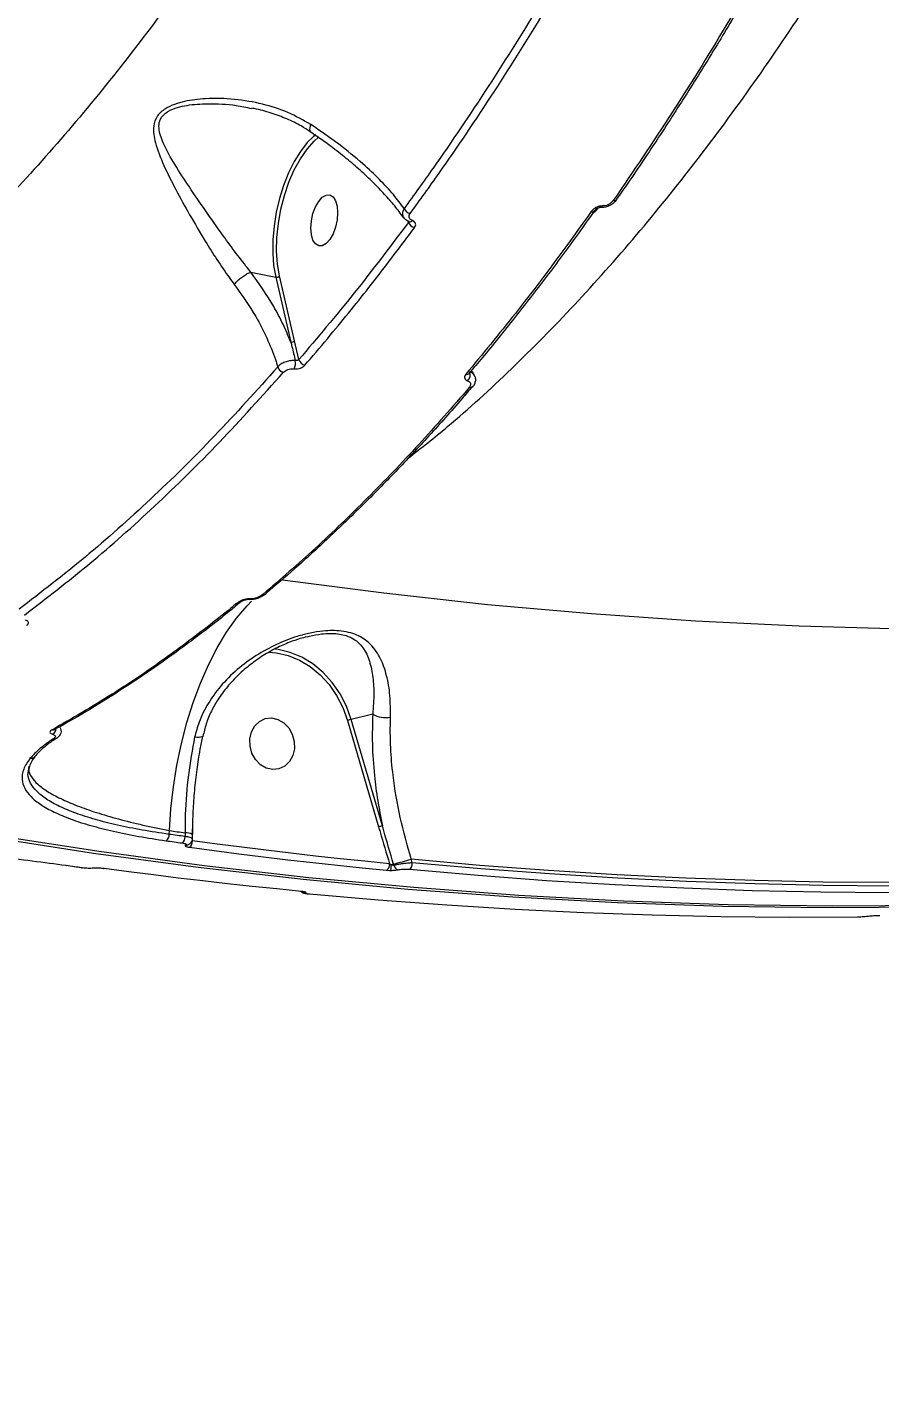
# Model space of a CAD drawing. Header units: millimetres. Extents: x -8422 to 28150, y -6982 to 5510.
# Drawn here: x 2695 to 2842.4, y 910.1 to 1146.4 of the extents above; entities that cross this region are included whole.
import ezdxf

# ---------------------------------------------------------------- set-up
doc = ezdxf.new("R2010")
doc.units = ezdxf.units.MM
doc.layers.add('DIKOM_ОБЪЕКТ', color=7, linetype='Continuous')
doc.layers.add('DIKOM_РАЗМЕР_ОБЪЕКТА', color=7, linetype='Continuous')
doc.styles.add('style1', font='arial.ttf', dxfattribs={"width": 0.8})
doc.dimstyles.new('1-50', dxfattribs={"dimtxt": 300, "dimasz": 200, "dimexe": 100, "dimexo": 0, "dimgap": 100, "dimtad": 1, "dimdec": 0, "dimtxsty": 'style1', "dimcen": 0, "dimclrd": 7, "dimclre": 7, "dimadec": 1, "dimazin": 2, "dimtfac": 1, "dimtdec": 0, "dimtmove": 1, "dimatfit": 3, "dimfxl": 0, "dimlwd": 25, "dimlwe": 18, "dimarcsym": 0})

# ---------------------------------------------------------------- blocks, each defined once
blk = doc.blocks.new('*D1')
at = {"layer": 'Defpoints', "color": 0, "transparency": 16777216}
for p in [(-5348.28, 1737.01), (6047.45, 1360.22), (6047.45, -3315.33)]:
    blk.add_point(p, dxfattribs=at)
at = {"layer": 'DIKOM_РАЗМЕР_ОБЪЕКТА', "color": 7, "lineweight": 18, "transparency": 16777216}
for p, q in [((-5348.28, 1737.01), (-5348.28, -3415.33)), ((6047.45, 1360.22), (6047.45, -3415.33))]:
    blk.add_line(p, q, dxfattribs=at)
at = {"layer": 'DIKOM_РАЗМЕР_ОБЪЕКТА', "color": 7, "lineweight": 25, "transparency": 16777216}
blk.add_line((-5148.28, -3315.33), (5847.45, -3315.33), dxfattribs=at)
at = {"layer": 'DIKOM_РАЗМЕР_ОБЪЕКТА', "color": 7, "transparency": 16777216}
for points in [[(-5148.28, -3282), (-5148.28, -3348.67), (-5348.28, -3315.33)], [(5847.45, -3282), (5847.45, -3348.67), (6047.45, -3315.33)]]:
    blk.add_solid(points, dxfattribs=at)
at = {"layer": 'DIKOM_РАЗМЕР_ОБЪЕКТА', "color": 0, "transparency": 16777216, "insert": (349.59, -3062.16), "char_height": 300, "attachment_point": 5, "style": 'style1'}
blk.add_mtext('11400', dxfattribs=at)

msp = doc.modelspace()

# ---------------------------------------------------------------- linework, layer by layer
at = {"layer": 'DIKOM_ОБЪЕКТ', "color": 7, "linetype": 'Continuous', "lineweight": 15}
for p, q in [((2760.72, 1112.98), (2760.9, 1112.69)), ((2733.64, 1104.09), (2737.93, 1103.21)), ((2741.21, 1092.22), (2738.6, 1103.42)), ((2737.93, 1103.21), (2740.54, 1092)), ((2741.95, 1088.96), (2741.21, 1092.22)), ((2771.44, 1086.59), (2771.44, 1086.6)), ((2772.02, 1084.29), (2772.05, 1084.33)), ((2750.35, 1026.55), (2755.73, 1008.14)), ((2754.73, 1027.67), (2751.01, 1026.74)), ((2756.39, 1008.33), (2751.01, 1026.74)), ((2700.09, 1023.53), (2700.04, 1023.5)), ((2725.24, 1023.83), (2725.23, 1023.82)), ((2696.25, 1020.35), (2696.24, 1020.33)), ((2695.18, 1017.89), (2695.19, 1017.98)), ((2719.49, 1006.86), (2719.55, 1007.51)), ((2722.25, 1007.14), (2722.25, 1006.48)), ((2723.48, 1006.83), (2723.48, 1006.84)), ((2723.48, 1006.83), (2723.48, 1006.08)), ((2723.53, 1006.61), (2723.48, 1006.61)), ((2723.53, 1006.61), (2723.53, 1007.8)), ((2723.53, 1005.73), (2723.53, 1006.61)), ((2761.57, 1001.93), (2761.38, 1002.6)), ((2704.36, 1001.07), (2701.6, 1001.45)), ((2701.6, 1001.45), (2701.68, 1001.45)), ((2704.36, 1001.07), (2704.43, 1001.07)), ((2708.17, 1000.94), (2708.26, 1000.94)), ((2758.38, 1001.5), (2758.31, 1001.72))]:
    msp.add_line(p, q, dxfattribs=at)
at = {"layer": 'DIKOM_ОБЪЕКТ', "color": 7, "linetype": 'Continuous', "lineweight": 15, "flags": 128}
for points in [[(2744.45, 1127.56), (2743.37, 1126.47), (2742.21, 1124.97), (2741.12, 1123.21), (2740.14, 1121.23), (2739.29, 1119.08), (2738.57, 1116.8), (2738.02, 1114.43), (2737.64, 1112.04), (2737.44, 1109.67), (2737.42, 1107.38), (2737.58, 1105.21), (2737.93, 1103.21)], [(2738.6, 1103.42), (2738.25, 1105.47), (2738.1, 1107.71), (2738.14, 1110.07), (2738.39, 1112.5), (2738.82, 1114.95), (2739.44, 1117.35), (2740.22, 1119.64), (2741.15, 1121.78), (2742.21, 1123.7), (2743.37, 1125.36), (2744.59, 1126.73), (2745.36, 1127.4)], [(2744.81, 1127.87), (2744.59, 1127.68), (2744.45, 1127.56)], [(2744.01, 1111.7), (2744.11, 1112.95), (2744.38, 1114.2), (2744.81, 1115.36), (2745.37, 1116.32), (2746, 1117.02), (2746.66, 1117.4), (2747.29, 1117.42), (2747.85, 1117.08), (2748.28, 1116.42), (2748.55, 1115.48), (2748.65, 1114.34), (2748.55, 1113.1), (2748.28, 1111.85), (2747.85, 1110.69), (2747.29, 1109.72), (2746.66, 1109.03), (2746, 1108.65), (2745.37, 1108.63), (2744.81, 1108.96), (2744.38, 1109.63), (2744.11, 1110.57), (2744.01, 1111.7)], [(2794.45, 1115.52), (2794.41, 1115.44), (2794.37, 1115.38), (2794.32, 1115.32), (2794.28, 1115.29), (2794.23, 1115.26), (2794.18, 1115.25), (2794.17, 1115.25)], [(2796.92, 1116.62), (2796.93, 1116.64), (2796.95, 1116.67)], [(3058.72, 1065.13), (3041.37, 1061.22), (3023.95, 1057.68), (3006.44, 1054.49), (2988.87, 1051.68), (2971.24, 1049.22), (2953.54, 1047.14), (2935.79, 1045.42), (2918, 1044.07), (2900.16, 1043.09), (2882.28, 1042.48), (2864.38, 1042.24), (2846.45, 1042.37), (2828.5, 1042.87), (2810.54, 1043.73), (2792.57, 1044.97), (2774.59, 1046.57), (2756.62, 1048.54), (2738.66, 1050.88)], [(2719.55, 1007.51), (2719.8, 1011.29), (2720.23, 1015.08), (2720.84, 1018.85), (2721.62, 1022.56), (2722.57, 1026.18), (2723.68, 1029.68), (2724.93, 1033.02), (2726.32, 1036.17), (2727.83, 1039.11), (2729.45, 1041.8), (2731.17, 1044.23), (2732.97, 1046.37), (2733.77, 1047.21)], [(2736.71, 1038.39), (2738.07, 1038.27), (2740.09, 1037.79), (2742.05, 1036.98), (2743.91, 1035.86), (2745.63, 1034.44), (2747.16, 1032.76), (2748.47, 1030.86), (2749.55, 1028.78), (2750.35, 1026.55)], [(2751.01, 1026.74), (2750.18, 1029.03), (2749.08, 1031.18), (2747.72, 1033.14), (2746.14, 1034.87), (2744.37, 1036.34), (2742.46, 1037.5), (2740.43, 1038.33), (2738.35, 1038.82), (2737.57, 1038.91)], [(2741.14, 1022.94), (2741.16, 1021.67), (2740.88, 1020.47), (2740.3, 1019.44), (2739.49, 1018.66), (2738.5, 1018.19), (2737.41, 1018.07), (2736.31, 1018.32), (2735.3, 1018.9), (2734.44, 1019.78), (2733.83, 1020.88), (2733.49, 1022.12), (2733.46, 1023.39), (2733.75, 1024.59), (2734.32, 1025.62), (2735.14, 1026.4), (2736.13, 1026.87), (2737.22, 1026.99), (2738.31, 1026.74), (2739.33, 1026.16), (2740.18, 1025.28), (2740.8, 1024.18), (2741.14, 1022.94)], [(2725.23, 1023.82), (2725.23, 1023.81), (2725.13, 1023.72), (2724.94, 1023.66), (2724.67, 1023.63), (2724.32, 1023.62), (2723.91, 1023.65)], [(3056.45, 1021.62), (3048.32, 1019.59), (3030.84, 1015.52), (3013.28, 1011.8), (2995.64, 1008.44), (2977.93, 1005.44), (2960.16, 1002.8), (2942.32, 1000.52), (2924.43, 998.6), (2906.49, 997.04), (2888.5, 995.85), (2870.48, 995.02), (2852.42, 994.55), (2834.34, 994.45), (2816.23, 994.7), (2798.11, 995.33), (2779.97, 996.31), (2761.83, 997.66), (2743.68, 999.37), (2725.55, 1001.44), (2707.42, 1003.88), (2689.31, 1006.67), (2671.22, 1009.83), (2653.15, 1013.34)], [(2652.14, 1013.08), (2670.2, 1009.57), (2688.29, 1006.42), (2706.4, 1003.62), (2724.53, 1001.19), (2742.67, 999.12), (2760.81, 997.41), (2778.95, 996.06), (2797.09, 995.07), (2815.21, 994.45), (2833.32, 994.19), (2851.41, 994.3), (2869.46, 994.76), (2887.49, 995.6), (2905.47, 996.79), (2923.41, 998.35), (2941.3, 1000.26), (2959.14, 1002.54), (2976.91, 1005.19), (2994.62, 1008.19), (3012.26, 1011.55), (3029.82, 1015.27), (3047.3, 1019.34), (3052.05, 1020.51)], [(2722.25, 1006.48), (2721.9, 1006.53), (2721.56, 1006.58), (2721.22, 1006.62), (2720.87, 1006.67), (2720.53, 1006.72), (2720.18, 1006.77), (2719.84, 1006.82), (2719.49, 1006.86)], [(2719.55, 1007.51), (2719.89, 1007.46), (2720.23, 1007.42), (2720.56, 1007.37), (2720.9, 1007.32), (2721.24, 1007.28), (2721.57, 1007.23), (2721.91, 1007.18), (2722.25, 1007.14)], [(2718.97, 1005.76), (2719.31, 1005.71), (2719.66, 1005.66), (2720, 1005.62), (2720.35, 1005.57), (2720.69, 1005.52), (2721.03, 1005.47), (2721.38, 1005.42), (2721.72, 1005.38)], [(2723, 1004.62), (2727.27, 1004.06), (2731.53, 1003.51), (2735.8, 1002.99), (2740.06, 1002.48), (2744.33, 1002), (2748.6, 1001.53), (2752.87, 1001.09), (2757.13, 1000.67)], [(2757.63, 1001.78), (2753.37, 1002.2), (2749.1, 1002.64), (2744.84, 1003.11), (2740.58, 1003.59), (2736.31, 1004.1), (2732.05, 1004.62), (2727.79, 1005.16), (2723.53, 1005.73)], [(2761.38, 1002.6), (2773.26, 1001.56), (2785.14, 1000.67), (2797.01, 999.94), (2808.89, 999.37), (2820.75, 998.95), (2832.61, 998.68), (2844.47, 998.58), (2856.31, 998.63)], [(2856.31, 997.97), (2844.49, 997.92), (2832.66, 998.03), (2820.83, 998.29), (2808.98, 998.71), (2797.14, 999.28), (2785.28, 1000.01), (2773.43, 1000.89), (2761.57, 1001.93)], [(2704.43, 1001.07), (2704.09, 1001.12), (2703.75, 1001.16), (2703.4, 1001.21), (2703.06, 1001.26), (2702.71, 1001.31), (2702.37, 1001.35), (2702.02, 1001.4), (2701.68, 1001.45)], [(2706.51, 1001), (2706.5, 1001), (2706.35, 1001)], [(2742.39, 996.99), (2738.12, 997.42), (2733.85, 997.86), (2729.58, 998.32), (2725.32, 998.81), (2721.05, 999.31), (2716.79, 999.84), (2712.52, 1000.38), (2708.26, 1000.94)], [(2761.08, 1000.82), (2772.95, 999.78), (2784.81, 998.9), (2796.67, 998.17), (2808.53, 997.6), (2820.38, 997.18), (2832.23, 996.92), (2844.07, 996.81), (2855.9, 996.86)], [(2742.75, 996.93), (2742.8, 996.92), (2742.94, 996.91)], [(2838.61, 992.55), (2826.78, 992.5), (2814.94, 992.61), (2803.09, 992.87), (2791.24, 993.29), (2779.38, 993.86), (2767.52, 994.59), (2755.66, 995.47), (2743.79, 996.51)]]:
    msp.add_lwpolyline(points, dxfattribs=at)
at = {"layer": 'DIKOM_ОБЪЕКТ', "color": 7, "linetype": 'Continuous', "lineweight": 15}
for centre, radius, start, end in [((2796.51, 1117), 0.556, 251.3602, 317.5964), ((2761.53, 1115.66), 1.48, 202.6665, 257.3956), ((2761.16, 1113.31), 0.522, 258.5705, 323.5811), ((2792.68, 1115.06), 0.546, 250.8436, 320.8869), ((2762.26, 1113.19), 1.45, 199.9615, 257.6749), ((2738.07, 1103.92), 0.728, 258.8627, 316.6294), ((2740.68, 1092.72), 0.728, 258.8627, 316.6294), ((2739.6, 1088.09), 1.37, 196.916, 256.726), ((2739.17, 1088.37), 2.2, 332.7616, 10.9325), ((2743.27, 1089.3), 1.36, 194.74, 257.0388), ((2770.26, 1086.32), 1.35, 310.4391, 24.6863), ((2771.01, 1086.99), 0.584, 253.1391, 316.7803), ((2771.6, 1084.71), 0.59, 253.6211, 315.5267), ((2731.33, 1047.43), 0.656, 256.6611, 309.7783), ((2733.32, 1047.69), 0.212, 276.7678, 330.5482), ((2735.88, 1048.97), 0.639, 256.0862, 311.8684), ((2754.89, 1011.91), 15.33, 104.6706, 107.2407), ((2756.95, 1031.32), 4.27, 238.6795, 281.23), ((2699.39, 1025.61), 0.698, 257.9861, 299.3228), ((2698.77, 1025.24), 1.21, 297.2399, 356.3905), ((2699.64, 1024.14), 0.761, 260.0229, 301.5892), ((2695.5, 1020.87), 0.907, 264.4607, 324.089), ((2718.26, 1006.77), 1.24, 304.7886, 4.1932), ((2722.41, 1005.12), 2.02, 58.1367, 94.5974), ((2760.28, 993.5), 15.33, 104.6706, 107.2407), ((2721.02, 1006.39), 1.23, 304.835, 4.3527), ((2722.45, 1005.85), 0.857, 264.3575, 297.157), ((2722.31, 1005.63), 1.22, 304.5535, 4.6063), ((2736.5, 1083.13), 84.29, 284.995, 287.1638), ((2760.39, 1001.79), 1.19, 305.4501, 6.662), ((2756.45, 1001.64), 1.19, 305.0767, 6.6135), ((2751.87, 1001.43), 6.05, 352.4764, 1.73), ((2762.12, 987.41), 14.81, 104.9154, 106.4801), ((2759.34, 1001.7), 0.983, 191.7004, 256.3731), ((2743.16, 997.68), 0.932, 232.4035, 265.5611)]:
    msp.add_arc(centre, radius, start, end, dxfattribs=at)
for points, knots in [([(2760.8, 1071.88), (2763.09, 1073.67), (2769.1, 1078.37), (2778.73, 1087.22), (2789.65, 1098.25), (2800.3, 1110.24), (2810.66, 1123.07), (2820.7, 1136.66), (2830.58, 1151.25), (2840.27, 1166.82), (2849.72, 1183.33), (2858.73, 1200.44), (2867.27, 1218.06), (2875.34, 1236.12), (2883.08, 1254.9), (2890.42, 1274.37), (2897.35, 1294.48), (2903.72, 1314.8), (2909.51, 1335.25), (2914.73, 1355.76), (2919.46, 1376.64), (2923.66, 1397.85), (2927.32, 1419.31), (2930.34, 1440.57), (2932.74, 1461.57), (2934.54, 1482.23), (2935.75, 1502.89), (2936.36, 1523.47), (2936.35, 1543.89), (2935.75, 1562.31), (2934.77, 1578.82), (2933.86, 1588.54), (2933.41, 1593.41)], [0, 0, 0, 0, 0.021323, 0.055965, 0.090635, 0.125276, 0.158941, 0.192632, 0.226297, 0.260939, 0.29561, 0.330252, 0.363941, 0.397657, 0.431346, 0.466012, 0.500705, 0.535371, 0.569116, 0.602887, 0.636632, 0.671352, 0.706101, 0.740822, 0.774651, 0.808506, 0.842336, 0.877141, 0.911974, 0.946779, 0.973365, 1, 1, 1, 1]), ([(2834.54, 1485.57), (2833.9, 1478.68), (2832.6, 1464.9), (2829.91, 1444.09), (2826.64, 1423.06), (2822.73, 1401.86), (2818.19, 1380.56), (2813.12, 1359.62), (2807.55, 1339.13), (2801.51, 1319.11), (2794.92, 1299.25), (2787.76, 1279.64), (2780.05, 1260.33), (2771.96, 1241.75), (2763.53, 1223.96), (2754.78, 1206.97), (2745.6, 1190.52), (2735.98, 1174.68), (2725.96, 1159.53), (2715.74, 1145.4), (2705.36, 1132.3), (2694.87, 1120.25), (2684.1, 1109.04), (2673.08, 1098.76), (2661.83, 1089.48), (2650.6, 1081.37), (2639.42, 1074.45), (2628.32, 1068.69), (2617.14, 1064), (2605.92, 1060.46), (2594.67, 1058.08), (2584.44, 1057.03), (2575.19, 1056.92), (2569.69, 1057.46), (2566.94, 1057.73)], [0, 0, 0, 0, 0.031178, 0.062381, 0.093559, 0.125644, 0.157755, 0.18984, 0.22102, 0.252224, 0.283405, 0.31549, 0.347601, 0.379686, 0.410889, 0.442116, 0.473319, 0.505426, 0.537558, 0.569665, 0.60092, 0.632198, 0.663452, 0.69561, 0.727794, 0.759952, 0.791284, 0.82264, 0.853973, 0.886209, 0.918471, 0.950707, 0.97533, 1, 1, 1, 1]), ([(2801.65, 1182.42), (2798.78, 1177.05), (2793.05, 1166.3), (2784.04, 1150.9), (2774.76, 1136.09), (2766.75, 1124.22), (2761.83, 1117.4), (2760.16, 1115.08)], [0, 0, 0, 0, 0.220311, 0.440621, 0.663083, 0.885545, 1, 1, 1, 1]), ([(2761.2, 1114.21), (2762.88, 1116.53), (2767.78, 1123.32), (2775.75, 1135.13), (2785.02, 1149.91), (2794.08, 1165.38), (2799.89, 1176.26), (2802.79, 1181.7)], [0, 0, 0, 0, 0.114454, 0.334765, 0.555076, 0.777537, 1, 1, 1, 1]), ([(2835.37, 1182.15), (2832.32, 1176.29), (2826.22, 1164.56), (2816.6, 1147.8), (2806.67, 1131.63), (2799.78, 1121.53), (2796.34, 1116.47)], [0, 0, 0, 0, 0.248596, 0.49719, 0.748595, 1, 1, 1, 1]), ([(2835.91, 1182.32), (2835.4, 1181.32), (2833.33, 1177.21), (2829.6, 1170.17), (2824.7, 1161.2), (2819.7, 1152.44), (2814.62, 1143.88), (2809.45, 1135.51), (2804.19, 1127.38), (2800.01, 1121.1), (2797.56, 1117.62), (2796.9, 1116.7)], [0, 0, 0, 0, 0.041837, 0.171767, 0.301817, 0.431959, 0.562165, 0.692405, 0.822643, 0.952845, 1, 1, 1, 1]), ([(2744, 1129.6), (2742.71, 1130.34), (2740.08, 1131.84), (2735.6, 1133.24), (2730.8, 1134.07), (2726.22, 1134.19), (2722.73, 1133.77), (2720.4, 1133.13), (2718.71, 1132.35), (2717.28, 1131.09), (2716.75, 1129.48), (2716.8, 1127.9), (2717.27, 1125.67), (2718.54, 1122.53), (2720.61, 1118.39), (2723.03, 1114), (2725.44, 1109.9), (2727.77, 1106.21), (2729.46, 1103.71), (2730.48, 1102.34), (2730.76, 1101.97)], [0, 0, 0, 0, 0.070404, 0.142703, 0.21956, 0.297965, 0.355593, 0.384866, 0.414967, 0.449122, 0.488679, 0.517262, 0.546522, 0.624021, 0.703698, 0.782812, 0.864005, 0.920468, 0.978413, 1, 1, 1, 1]), ([(2733.64, 1104.09), (2733.64, 1104.09), (2733.35, 1104.43), (2732.32, 1105.73), (2730.53, 1108.06), (2728.05, 1111.48), (2725.38, 1115.27), (2722.66, 1119.3), (2720.16, 1123.09), (2718.61, 1125.97), (2717.87, 1128.03), (2717.66, 1129.31), (2717.84, 1130.28), (2718.32, 1131.12), (2718.83, 1131.59), (2719.76, 1132.15), (2720.91, 1132.6), (2723.18, 1133.07), (2726.61, 1133.28), (2730.37, 1133.11), (2732.85, 1132.57), (2733.71, 1132.38)], [0, 0, 0, 0, 0.00004, 0.026313, 0.097133, 0.168044, 0.268209, 0.368503, 0.465667, 0.56257, 0.596704, 0.630706, 0.664677, 0.675068, 0.705649, 0.712915, 0.747287, 0.781892, 0.85182, 0.948344, 1, 1, 1, 1]), ([(2743.9, 1128.37), (2743.38, 1128.7), (2742.11, 1129.55), (2739.84, 1130.62), (2737.13, 1131.62), (2735.06, 1132.22), (2733.89, 1132.41), (2733.73, 1132.44)], [0, 0, 0, 0, 0.168435, 0.419653, 0.682546, 0.954679, 1, 1, 1, 1]), ([(2744, 1129.6), (2743.99, 1129.56), (2743.9, 1129.33), (2743.79, 1128.93), (2743.78, 1128.55), (2743.89, 1128.47), (2743.93, 1128.44)], [0, 0, 0, 0, 0.065671, 0.410031, 0.783414, 1, 1, 1, 1]), ([(2760.16, 1115.08), (2759.56, 1115.88), (2758.32, 1117.54), (2755.92, 1120.12), (2752.82, 1123.05), (2748.91, 1126.26), (2745.65, 1128.48), (2744, 1129.6)], [0, 0, 0, 0, 0.166544, 0.34555, 0.526757, 0.760782, 1, 1, 1, 1]), ([(2760.03, 1113.5), (2759.79, 1113.85), (2759.11, 1114.83), (2757.71, 1116.52), (2755.86, 1118.54), (2753.76, 1120.61), (2751.42, 1122.7), (2748.87, 1124.78), (2746.36, 1126.68), (2744.63, 1127.86), (2743.88, 1128.37)], [0, 0, 0, 0, 0.073679, 0.20689, 0.34212, 0.478946, 0.616819, 0.755137, 0.893109, 1, 1, 1, 1]), ([(2794.45, 1115.52), (2794.29, 1115.52), (2793.96, 1115.51), (2793.43, 1115.32), (2792.93, 1115.02), (2792.64, 1114.73), (2792.52, 1114.56), (2792.5, 1114.54)], [0, 0, 0, 0, 0.214768, 0.42593, 0.681719, 0.964178, 1, 1, 1, 1]), ([(2794.16, 1115.25), (2794.16, 1115.25), (2794.14, 1115.25), (2794.08, 1115.25), (2793.96, 1115.24), (2793.81, 1115.2), (2793.61, 1115.12), (2793.38, 1114.99), (2793.19, 1114.82), (2793.13, 1114.74), (2793.11, 1114.7)], [0, 0, 0, 0, 0.005334, 0.07668, 0.150845, 0.258099, 0.393483, 0.581289, 0.829011, 1, 1, 1, 1]), ([(2796.91, 1116.63), (2796.88, 1116.57), (2796.69, 1116.27), (2796.18, 1115.83), (2795.4, 1115.42), (2794.7, 1115.22), (2794.3, 1115.27), (2794.17, 1115.28)], [0, 0, 0, 0, 0.065143, 0.362209, 0.624071, 0.874907, 1, 1, 1, 1]), ([(2796.34, 1116.47), (2796.19, 1116.3), (2795.95, 1116.01), (2795.43, 1115.71), (2794.92, 1115.53), (2794.61, 1115.52), (2794.45, 1115.52)], [0, 0, 0, 0, 0.329227, 0.579773, 0.788605, 1, 1, 1, 1]), ([(2760.16, 1115.08), (2760.12, 1115.01), (2759.96, 1114.74), (2759.85, 1114.26), (2759.89, 1113.79), (2760.06, 1113.6), (2760.1, 1113.55)], [0, 0, 0, 0, 0.130817, 0.509098, 0.876895, 1, 1, 1, 1]), ([(2761.06, 1112.81), (2761.02, 1112.82), (2760.75, 1112.89), (2760.39, 1113.11), (2760.19, 1113.41), (2760.13, 1113.5)], [0, 0, 0, 0, 0.095403, 0.698706, 1, 1, 1, 1]), ([(2761.58, 1113), (2761.46, 1113.05), (2761.22, 1113.16), (2761.03, 1113.43), (2760.99, 1113.75), (2761.07, 1114.02), (2761.18, 1114.17), (2761.2, 1114.21)], [0, 0, 0, 0, 0.225692, 0.451335, 0.6802, 0.917554, 1, 1, 1, 1]), ([(2761.95, 1111.77), (2761.98, 1111.81), (2762.09, 1111.96), (2762.18, 1112.23), (2762.13, 1112.56), (2761.93, 1112.83), (2761.7, 1112.94), (2761.58, 1113)], [0, 0, 0, 0, 0.082531, 0.321688, 0.551336, 0.775618, 1, 1, 1, 1]), ([(2792.5, 1114.54), (2792.19, 1114.1), (2790.63, 1111.9), (2786.3, 1105.91), (2779.42, 1096.82), (2773.7, 1089.9), (2770.84, 1086.43)], [0, 0, 0, 0, 0.044144, 0.220721, 0.610015, 1, 1, 1, 1]), ([(2793.09, 1114.72), (2792.14, 1113.38), (2789.39, 1109.48), (2784.79, 1103.28), (2779.27, 1096.15), (2774.81, 1090.6), (2772.18, 1087.51), (2771.42, 1086.62)], [0, 0, 0, 0, 0.134427, 0.38937, 0.643688, 0.897285, 1, 1, 1, 1]), ([(2792.7, 1114.19), (2792.85, 1114.29), (2793.28, 1114.62), (2793.57, 1114.95), (2793.77, 1115.18)], [0, 0, 0, 0, 0.330487, 1, 1, 1, 1]), ([(2760.9, 1112.69), (2757.79, 1108.56), (2751.55, 1100.29), (2745.15, 1092.74), (2741.95, 1088.96)], [0, 0, 0, 0, 0.499449, 1, 1, 1, 1]), ([(2742.96, 1087.98), (2743.29, 1088.36), (2744.92, 1090.25), (2748.94, 1095.02), (2754.97, 1102.47), (2759.62, 1108.67), (2761.95, 1111.77)], [0, 0, 0, 0, 0.050767, 0.253848, 0.626695, 1, 1, 1, 1]), ([(2761.01, 1112.81), (2761.01, 1112.8), (2761.01, 1112.76), (2760.96, 1112.72), (2760.91, 1112.7), (2760.9, 1112.69)], [0, 0, 0, 0, 0.251522, 0.805214, 1, 1, 1, 1]), ([(2761.07, 1112.79), (2761.07, 1112.79), (2761.08, 1112.78), (2761.06, 1112.79), (2761.05, 1112.8)], [0, 0, 0, 0, 0.164255, 1, 1, 1, 1]), ([(2730.76, 1101.97), (2730.78, 1102), (2730.88, 1102.12), (2731.15, 1102.43), (2731.66, 1102.9), (2732.34, 1103.41), (2733.04, 1103.85), (2733.44, 1104.01), (2733.64, 1104.09)], [0, 0, 0, 0, 0.035237, 0.154082, 0.365549, 0.577029, 0.788505, 1, 1, 1, 1]), ([(2733.64, 1104.09), (2733.64, 1104.09), (2733.64, 1104.09), (2733.64, 1104.09), (2733.64, 1104.09)], [0, 0, 0, 0, 0.663571, 1, 1, 1, 1]), ([(2740.54, 1092), (2740.11, 1093.02), (2739.26, 1095.07), (2737.12, 1099.15), (2735.03, 1102.12), (2733.64, 1104.09)], [0, 0, 0, 0, 0.250401, 0.502862, 1, 1, 1, 1]), ([(2730.76, 1101.97), (2732.07, 1100.12), (2734.23, 1097.07), (2736.46, 1092.68), (2737.64, 1089.77), (2738.16, 1088.11), (2738.29, 1087.69)], [0, 0, 0, 0, 0.395786, 0.651636, 0.910998, 1, 1, 1, 1]), ([(2740.54, 1092), (2740.61, 1091.74), (2740.88, 1090.67), (2741.14, 1089.6), (2741.33, 1088.79)], [0, 0, 0, 0, 0.243604, 1, 1, 1, 1]), ([(2738.29, 1087.69), (2734.66, 1083.65), (2727.4, 1075.58), (2716.26, 1064.66), (2704.99, 1054.58), (2697.37, 1048.74), (2693.56, 1045.82)], [0, 0, 0, 0, 0.248597, 0.497194, 0.748597, 1, 1, 1, 1]), ([(2741.33, 1088.79), (2741.27, 1088.79), (2740.95, 1088.81), (2740.33, 1088.76), (2739.51, 1088.54), (2738.77, 1088.17), (2738.45, 1087.85), (2738.29, 1087.69)], [0, 0, 0, 0, 0.05423, 0.291109, 0.527655, 0.763751, 1, 1, 1, 1]), ([(2739.29, 1086.76), (2739.38, 1086.85), (2739.58, 1087.03), (2740.02, 1087.24), (2740.52, 1087.37), (2740.9, 1087.39), (2741.09, 1087.37), (2741.13, 1087.37)], [0, 0, 0, 0, 0.236373, 0.472586, 0.709158, 0.945869, 1, 1, 1, 1]), ([(2741.13, 1087.37), (2741.16, 1087.36), (2741.35, 1087.35), (2741.73, 1087.36), (2742.23, 1087.49), (2742.67, 1087.7), (2742.86, 1087.88), (2742.96, 1087.98)], [0, 0, 0, 0, 0.05355, 0.289792, 0.526351, 0.763116, 1, 1, 1, 1]), ([(2741.95, 1088.96), (2741.92, 1088.93), (2741.85, 1088.87), (2741.7, 1088.82), (2741.53, 1088.78), (2741.41, 1088.78), (2741.34, 1088.79), (2741.33, 1088.79)], [0, 0, 0, 0, 0.237109, 0.474204, 0.710731, 0.946606, 1, 1, 1, 1]), ([(2771.82, 1087.08), (2771.86, 1086.99), (2771.99, 1086.74), (2772.17, 1086.46), (2772.29, 1086.27)], [0, 0, 0, 0, 0.342752, 1, 1, 1, 1]), ([(2694.46, 1044.79), (2698.23, 1047.69), (2705.78, 1053.47), (2717.04, 1063.52), (2728.24, 1074.48), (2735.61, 1082.67), (2739.29, 1086.76)], [0, 0, 0, 0, 0.248597, 0.497193, 0.748596, 1, 1, 1, 1]), ([(2770.84, 1086.43), (2770.82, 1086.4), (2770.71, 1086.26), (2770.6, 1086.01), (2770.62, 1085.71), (2770.8, 1085.45), (2771.02, 1085.35), (2771.14, 1085.3)], [0, 0, 0, 0, 0.073321, 0.322473, 0.555055, 0.777332, 1, 1, 1, 1]), ([(2771.14, 1085.3), (2771.25, 1085.24), (2771.48, 1085.13), (2771.65, 1084.88), (2771.68, 1084.57), (2771.57, 1084.31), (2771.46, 1084.17), (2771.43, 1084.14)], [0, 0, 0, 0, 0.221092, 0.441829, 0.674489, 0.92508, 1, 1, 1, 1]), ([(2771.44, 1086.59), (2771.43, 1086.58), (2771.41, 1086.56), (2771.42, 1086.57), (2771.42, 1086.58)], [0, 0, 0, 0, 0.533306, 1, 1, 1, 1]), ([(2772.24, 1086.27), (2772.18, 1086.38), (2772.06, 1086.59), (2771.8, 1086.72), (2771.66, 1086.78)], [0, 0, 0, 0, 0.486383, 1, 1, 1, 1]), ([(2772.24, 1086.27), (2772.28, 1086.22), (2772.46, 1085.99), (2772.53, 1085.46), (2772.38, 1084.84), (2772.19, 1084.44), (2772.02, 1084.3), (2772.02, 1084.29)], [0, 0, 0, 0, 0.087176, 0.406394, 0.692029, 0.996076, 1, 1, 1, 1]), ([(2771.43, 1084.14), (2768.52, 1080.81), (2762.7, 1074.14), (2753.81, 1064.92), (2744.83, 1056.22), (2738.76, 1050.97), (2735.73, 1048.35)], [0, 0, 0, 0, 0.249097, 0.498194, 0.749097, 1, 1, 1, 1]), ([(2772, 1084.36), (2771.39, 1083.63), (2768.89, 1080.67), (2764.46, 1075.74), (2758.71, 1069.58), (2752.92, 1063.7), (2747.08, 1058.09), (2741.54, 1053.01), (2737.92, 1049.94), (2736.28, 1048.54)], [0, 0, 0, 0, 0.053161, 0.215194, 0.377348, 0.53959, 0.701881, 0.864177, 1, 1, 1, 1]), ([(2731.17, 1046.79), (2730.83, 1046.51), (2729.13, 1045.12), (2724.7, 1041.6), (2717.86, 1036.53), (2708.91, 1030.48), (2702.7, 1026.92), (2699.24, 1024.93)], [0, 0, 0, 0, 0.032166, 0.160835, 0.418396, 0.675956, 1, 1, 1, 1]), ([(2731.73, 1046.94), (2731.26, 1046.55), (2728.82, 1044.5), (2724.4, 1041.09), (2718.47, 1036.73), (2712.54, 1032.68), (2706.61, 1028.95), (2702.33, 1026.41), (2700.04, 1025.19), (2699.72, 1025.03)], [0, 0, 0, 0, 0.044326, 0.230372, 0.415982, 0.600944, 0.785435, 0.970275, 1, 1, 1, 1]), ([(2733.51, 1047.58), (2733.48, 1047.59), (2733.33, 1047.6), (2732.99, 1047.58), (2732.5, 1047.48), (2731.8, 1047.23), (2731.43, 1046.97), (2731.17, 1046.79)], [0, 0, 0, 0, 0.034937, 0.162036, 0.33627, 0.559163, 1, 1, 1, 1]), ([(2733.42, 1047.46), (2733.42, 1047.47), (2733.42, 1047.47), (2733.38, 1047.47), (2733.31, 1047.48), (2733.21, 1047.48), (2733.08, 1047.47), (2732.87, 1047.44), (2732.57, 1047.36), (2732.18, 1047.21), (2731.88, 1047.03), (2731.76, 1046.94), (2731.74, 1046.91)], [0, 0, 0, 0, 0.028788, 0.056702, 0.091803, 0.130302, 0.182009, 0.260823, 0.386551, 0.590969, 0.906466, 1, 1, 1, 1]), ([(2736.27, 1048.48), (2736.21, 1048.43), (2735.95, 1048.19), (2735.39, 1047.88), (2734.61, 1047.6), (2733.91, 1047.45), (2733.51, 1047.49), (2733.35, 1047.5)], [0, 0, 0, 0, 0.089359, 0.395432, 0.642777, 0.86211, 1, 1, 1, 1]), ([(2735.73, 1048.35), (2735.49, 1048.18), (2735.13, 1047.92), (2734.46, 1047.69), (2734, 1047.59), (2733.68, 1047.57), (2733.54, 1047.58), (2733.51, 1047.58)], [0, 0, 0, 0, 0.445607, 0.662338, 0.836486, 0.96573, 1, 1, 1, 1]), ([(2694.86, 1043), (2694.93, 1043.06), (2695.09, 1043.19), (2695.19, 1043.4), (2695.15, 1043.61), (2694.98, 1043.79), (2694.76, 1043.87), (2694.65, 1043.91)], [0, 0, 0, 0, 0.182547, 0.423799, 0.627452, 0.813432, 1, 1, 1, 1]), ([(2757.78, 1027.13), (2757.78, 1028.4), (2757.78, 1031), (2757.2, 1034.35), (2756.16, 1037.31), (2754.63, 1039.62), (2752.76, 1041.03), (2750.94, 1041.73), (2748.93, 1042.13), (2746.49, 1042.12), (2743.9, 1041.7), (2741.16, 1040.98), (2737.98, 1039.74), (2734.49, 1037.82), (2731.2, 1035.41), (2728.41, 1032.63), (2726.18, 1029.56), (2724.68, 1026.58), (2724.14, 1024.53), (2723.91, 1023.65)], [0, 0, 0, 0, 0.074759, 0.15191, 0.227391, 0.305177, 0.36885, 0.401039, 0.434329, 0.490457, 0.527801, 0.566085, 0.630103, 0.695766, 0.763729, 0.833224, 0.892827, 0.954062, 1, 1, 1, 1]), ([(2743.36, 1041.02), (2742.96, 1040.92), (2741.94, 1040.66), (2740.15, 1040.02), (2737.99, 1039.07), (2735.72, 1037.79), (2733.52, 1036.24), (2731.43, 1034.44), (2729.54, 1032.41), (2727.96, 1030.31), (2726.75, 1028.15), (2725.86, 1026.02), (2725.52, 1024.52), (2725.35, 1023.8)], [0, 0, 0, 0, 0.04655, 0.118879, 0.213402, 0.311666, 0.414168, 0.520152, 0.628078, 0.735082, 0.822048, 0.914254, 1, 1, 1, 1]), ([(2743.36, 1041.02), (2743.51, 1041.07), (2744.33, 1041.3), (2746.15, 1041.6), (2748.73, 1041.66), (2750.38, 1041.19), (2751.8, 1040.46), (2753.07, 1039.31), (2754.14, 1037.17), (2754.75, 1034.45), (2754.99, 1031.31), (2754.81, 1028.89), (2754.73, 1027.67)], [0, 0, 0, 0, 0.015161, 0.084847, 0.183301, 0.280552, 0.29812, 0.414206, 0.557549, 0.705664, 0.850991, 1, 1, 1, 1]), ([(2754.73, 1027.67), (2754.67, 1025.96), (2754.57, 1022.53), (2754.93, 1017.47), (2755.53, 1012.71), (2756.11, 1009.8), (2756.39, 1008.33)], [0, 0, 0, 0, 0.279448, 0.563419, 0.780714, 1, 1, 1, 1]), ([(2761.38, 1002.6), (2760.7, 1004.99), (2759.33, 1009.83), (2758.27, 1016.29), (2757.73, 1022.12), (2757.76, 1025.37), (2757.78, 1027.13)], [0, 0, 0, 0, 0.284862, 0.577751, 0.771566, 1, 1, 1, 1]), ([(2699.51, 1023.39), (2698.67, 1022.83), (2696.97, 1021.68), (2695.94, 1020.54), (2695.41, 1019.96)], [0, 0, 0, 0, 0.496493, 1, 1, 1, 1]), ([(2700.1, 1023.51), (2699.98, 1023.44), (2699.26, 1023.01), (2698.21, 1022.22), (2697.02, 1021.21), (2696.5, 1020.59), (2696.26, 1020.31)], [0, 0, 0, 0, 0.063838, 0.395908, 0.726995, 1, 1, 1, 1]), ([(2699.24, 1024.93), (2699.21, 1024.92), (2699.05, 1024.82), (2698.87, 1024.65), (2698.87, 1024.44), (2699.03, 1024.27), (2699.23, 1024.2), (2699.33, 1024.16)], [0, 0, 0, 0, 0.063927, 0.388559, 0.645577, 0.822291, 1, 1, 1, 1]), ([(2699.33, 1024.16), (2699.43, 1024.12), (2699.64, 1024.05), (2699.8, 1023.87), (2699.82, 1023.64), (2699.62, 1023.48), (2699.51, 1023.39)], [0, 0, 0, 0, 0.184884, 0.36857, 0.650102, 1, 1, 1, 1]), ([(2700.63, 1025.32), (2700.69, 1025.18), (2700.83, 1024.87), (2700.77, 1024.36), (2700.55, 1023.93), (2700.3, 1023.66), (2700.1, 1023.55), (2700.03, 1023.51)], [0, 0, 0, 0, 0.209441, 0.440921, 0.647631, 0.880584, 1, 1, 1, 1]), ([(2723.91, 1023.65), (2723.52, 1021.49), (2722.71, 1017.12), (2722.28, 1011.52), (2722.26, 1008.19), (2722.25, 1007.14)], [0, 0, 0, 0, 0.39848, 0.808515, 1, 1, 1, 1]), ([(2725.29, 1023.81), (2725.13, 1023.06), (2724.73, 1021.18), (2724.26, 1018.05), (2723.84, 1014.46), (2723.6, 1010.84), (2723.5, 1008.29), (2723.52, 1006.97), (2723.52, 1006.84)], [0, 0, 0, 0, 0.135261, 0.344257, 0.554688, 0.765844, 0.976792, 1, 1, 1, 1]), ([(2695.41, 1019.96), (2695, 1019.35), (2694.16, 1018.12), (2693.94, 1016.41), (2694.41, 1014.82), (2695.5, 1013.37), (2697.21, 1011.99), (2699.48, 1010.7), (2701.46, 1009.92), (2702.44, 1009.53)], [0, 0, 0, 0, 0.157122, 0.314241, 0.451808, 0.589812, 0.727378, 0.865392, 1, 1, 1, 1]), ([(2695.25, 1018.63), (2695.21, 1018.43), (2695.08, 1017.83), (2695.6, 1016.8), (2696.68, 1015.54), (2698.38, 1014.28), (2700.67, 1013.03), (2703.5, 1011.81), (2706.83, 1010.63), (2710.66, 1009.51), (2714.88, 1008.46), (2718, 1007.82), (2719.55, 1007.51)], [0, 0, 0, 0, 0.052341, 0.1573, 0.262583, 0.367541, 0.472858, 0.578502, 0.683819, 0.789103, 0.894716, 1, 1, 1, 1]), ([(2696.3, 1020.31), (2696.28, 1020.29), (2695.94, 1019.92), (2695.59, 1019.26), (2695.25, 1018.51), (2695.22, 1018.1), (2695.21, 1017.97)], [0, 0, 0, 0, 0.027841, 0.417708, 0.812566, 1, 1, 1, 1]), ([(2719.49, 1006.86), (2717.92, 1007.1), (2714.77, 1007.57), (2710.51, 1008.44), (2706.65, 1009.41), (2703.29, 1010.5), (2700.45, 1011.68), (2698.17, 1012.95), (2696.49, 1014.3), (2695.45, 1015.73), (2694.98, 1016.93), (2695.13, 1017.67), (2695.18, 1017.89)], [0, 0, 0, 0, 0.106012, 0.212359, 0.318367, 0.424394, 0.530761, 0.636787, 0.74242, 0.848391, 0.954023, 1, 1, 1, 1]), ([(2702.44, 1009.53), (2702.47, 1009.52), (2703.45, 1009.11), (2705.89, 1008.38), (2709.78, 1007.38), (2714.15, 1006.49), (2717.36, 1006), (2718.97, 1005.76)], [0, 0, 0, 0, 0.006925, 0.255089, 0.503125, 0.751957, 1, 1, 1, 1]), ([(2701.68, 1001.45), (2699.75, 1001.71), (2695.89, 1002.24), (2689.94, 1002.93), (2684.11, 1003.54), (2678.46, 1004.08), (2672.79, 1004.57), (2667.15, 1005.02), (2661.63, 1005.42), (2656.29, 1005.79), (2651.22, 1006.12), (2646.44, 1006.42), (2643.57, 1006.6), (2642.14, 1006.69)], [0, 0, 0, 0, 0.102185, 0.204368, 0.29249, 0.380892, 0.469013, 0.557404, 0.646077, 0.734468, 0.822883, 0.911581, 1, 1, 1, 1]), ([(2755.73, 1008.14), (2755.82, 1007.86), (2756.44, 1005.73), (2757.08, 1003.61), (2757.63, 1001.78)], [0, 0, 0, 0, 0.134364, 1, 1, 1, 1]), ([(2758.31, 1001.72), (2757.75, 1003.64), (2757.09, 1005.84), (2756.47, 1008.05), (2756.39, 1008.33)], [0, 0, 0, 0, 0.870766, 1, 1, 1, 1]), ([(2721.72, 1005.38), (2721.86, 1005.35), (2722.14, 1005.31), (2722.39, 1005.21), (2722.49, 1005.11), (2722.44, 1005.04), (2722.37, 1005), (2722.36, 1005)], [0, 0, 0, 0, 0.240481, 0.480995, 0.721908, 0.962863, 1, 1, 1, 1]), ([(2723.47, 1006.08), (2723.47, 1006.09), (2723.52, 1006.14), (2723.34, 1006.25), (2722.94, 1006.39), (2722.48, 1006.45), (2722.25, 1006.48)], [0, 0, 0, 0, 0.024555, 0.349832, 0.674875, 1, 1, 1, 1]), ([(2722.36, 1005), (2722.35, 1004.99), (2722.29, 1004.96), (2722.24, 1004.88), (2722.34, 1004.78), (2722.59, 1004.69), (2722.87, 1004.64), (2723, 1004.62)], [0, 0, 0, 0, 0.037273, 0.27825, 0.519061, 0.759562, 1, 1, 1, 1]), ([(2723.46, 1006.08), (2723.47, 1006.04), (2723.49, 1005.86), (2723.37, 1005.58), (2723.18, 1005.32), (2722.98, 1005.16), (2722.87, 1005.11), (2722.84, 1005.09)], [0, 0, 0, 0, 0.107914, 0.399967, 0.650914, 0.89665, 1, 1, 1, 1]), ([(2761.57, 1001.93), (2761.5, 1001.93), (2761.17, 1001.91), (2760.54, 1001.85), (2759.72, 1001.75), (2758.95, 1001.62), (2758.57, 1001.54), (2758.38, 1001.5)], [0, 0, 0, 0, 0.074893, 0.315169, 0.545137, 0.771505, 1, 1, 1, 1]), ([(2706.35, 1001), (2706.22, 1000.99), (2705.98, 1000.98), (2705.49, 1000.98), (2704.98, 1001.01), (2704.63, 1001.04), (2704.46, 1001.06), (2704.43, 1001.07)], [0, 0, 0, 0, 0.240745, 0.481355, 0.722087, 0.962788, 1, 1, 1, 1]), ([(2708.26, 1000.94), (2708.23, 1000.95), (2708.07, 1000.97), (2707.71, 1001), (2707.2, 1001.03), (2706.71, 1001.03), (2706.47, 1001.01), (2706.35, 1001)], [0, 0, 0, 0, 0.037221, 0.27787, 0.518581, 0.759228, 1, 1, 1, 1]), ([(2707.37, 1001.01), (2707.28, 1001.01), (2707.06, 1001.02), (2706.76, 1001.02), (2706.56, 1001), (2706.51, 1001), (2706.51, 1001)], [0, 0, 0, 0, 0.252158, 0.649175, 0.97436, 1, 1, 1, 1]), ([(2708.17, 1000.94), (2708.11, 1000.95), (2707.93, 1000.97), (2707.64, 1001), (2707.44, 1001.01), (2707.37, 1001.01)], [0, 0, 0, 0, 0.259752, 0.76595, 1, 1, 1, 1]), ([(2757.13, 1000.67), (2757.2, 1000.66), (2757.43, 1000.64), (2757.69, 1000.64), (2757.87, 1000.63)], [0, 0, 0, 0, 0.287949, 1, 1, 1, 1]), ([(2757.92, 1001.61), (2757.85, 1001.65), (2757.75, 1001.7), (2757.66, 1001.76), (2757.63, 1001.78)], [0, 0, 0, 0, 0.705478, 1, 1, 1, 1]), ([(2757.87, 1000.63), (2758.01, 1000.63), (2758.31, 1000.64), (2758.76, 1000.67), (2758.99, 1000.72), (2759.11, 1000.74)], [0, 0, 0, 0, 0.298629, 0.649047, 1, 1, 1, 1]), ([(2758.38, 1001.5), (2758.34, 1001.49), (2758.3, 1001.49), (2758.2, 1001.51), (2758.08, 1001.54), (2757.98, 1001.59), (2757.92, 1001.61)], [0, 0, 0, 0, 0.261786, 0.321019, 0.671568, 1, 1, 1, 1]), ([(2759.11, 1000.74), (2759.23, 1000.76), (2759.46, 1000.81), (2759.93, 1000.85), (2760.44, 1000.86), (2760.83, 1000.84), (2761.03, 1000.82), (2761.08, 1000.82)], [0, 0, 0, 0, 0.224955, 0.449572, 0.680314, 0.923805, 1, 1, 1, 1]), ([(2742.75, 996.93), (2742.75, 996.93), (2742.72, 996.94), (2742.57, 996.96), (2742.41, 996.98), (2742.29, 996.99), (2742.28, 996.99)], [0, 0, 0, 0, 0.10119, 0.45893, 0.960171, 1, 1, 1, 1]), ([(2743.73, 996.51), (2743.69, 996.51), (2743.42, 996.54), (2743.08, 996.59), (2742.76, 996.68), (2742.49, 996.81), (2742.36, 996.93), (2742.3, 996.99)], [0, 0, 0, 0, 0.061448, 0.459691, 0.712109, 0.863684, 1, 1, 1, 1]), ([(2742.94, 996.91), (2742.9, 996.92), (2742.75, 996.95), (2742.54, 996.97), (2742.39, 996.99)], [0, 0, 0, 0, 0.287957, 1, 1, 1, 1]), ([(2742.79, 996.92), (2742.79, 996.92), (2742.79, 996.92), (2742.77, 996.92), (2742.75, 996.93)], [0, 0, 0, 0, 0.380823, 1, 1, 1, 1]), ([(2743.09, 996.75), (2743.13, 996.77), (2743.22, 996.8), (2743.15, 996.86), (2743.01, 996.9), (2742.94, 996.91)], [0, 0, 0, 0, 0.350947, 0.701413, 1, 1, 1, 1]), ([(2743.79, 996.51), (2743.64, 996.53), (2743.34, 996.56), (2743.06, 996.63), (2742.95, 996.69), (2743.05, 996.73), (2743.09, 996.75)], [0, 0, 0, 0, 0.256623, 0.513658, 0.761226, 1, 1, 1, 1]), ([(2840.52, 992.67), (2840.4, 992.66), (2840.15, 992.63), (2839.67, 992.59), (2839.16, 992.56), (2838.8, 992.55), (2838.63, 992.55), (2838.61, 992.55)], [0, 0, 0, 0, 0.239375, 0.478659, 0.717909, 0.957704, 1, 1, 1, 1]), ([(2842.43, 992.8), (2842.4, 992.8), (2842.23, 992.8), (2841.87, 992.79), (2841.37, 992.76), (2840.88, 992.72), (2840.64, 992.69), (2840.52, 992.67)], [0, 0, 0, 0, 0.042621, 0.282472, 0.521618, 0.760742, 1, 1, 1, 1])]:
    msp.add_open_spline(points, degree=3, knots=knots, dxfattribs=at)

# ---------------------------------------------------------------- dimensions: what is measured, and where the dimension line sits
at = {"layer": 'DIKOM_РАЗМЕР_ОБЪЕКТА'}
dim = msp.add_linear_dim(base=(6047.45, -3315.33), p1=(-5348.28, 1737.01), p2=(6047.45, 1360.22), text='11400', dimstyle='1-50', override={"dimscale": 1, "dimtix": 0, "dimtofl": 1, "dimtmove": 1, "dimatfit": 3}, dxfattribs=at)
dim.commit()
dim.dimension.update_dxf_attribs({"geometry": '*D1', "text_midpoint": (349.59, -3062.16)})

doc.saveas('drawing.dxf')
